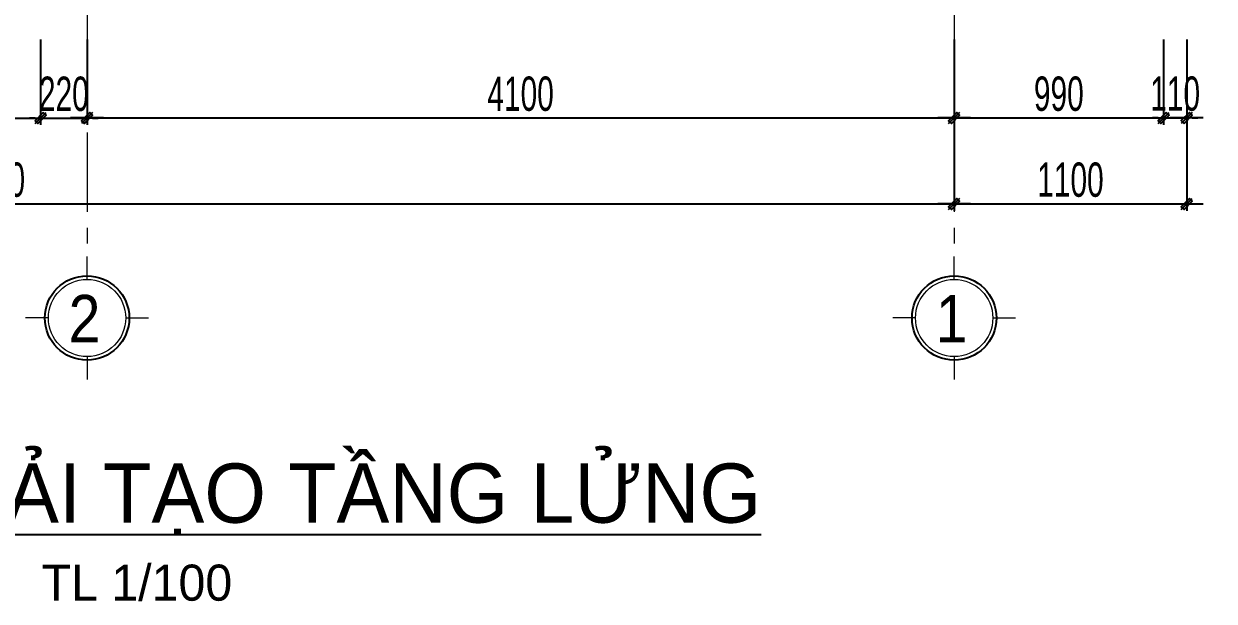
# Model space of a CAD drawing. Header units: millimetres. Extents: x 596422 to 1674380, y -367470 to 58862.
# Drawn here: x 1028216 to 1033844, y -24066 to -21334 of the extents above; entities that cross this region are included whole.
import ezdxf
from ezdxf.enums import TextEntityAlignment as Align

# ---------------------------------------------------------------- set-up
doc = ezdxf.new("R2010")
doc.units = ezdxf.units.MM
doc.header["$LTSCALE"] = 600
doc.header["$MEASUREMENT"] = 0
doc.linetypes.add('CENTER', pattern=[2, 1.25, -0.25, 0.25, -0.25])
doc.layers.get('0').update_dxf_attribs({"lineweight": 0})
doc.layers.get('Defpoints').update_dxf_attribs({"lineweight": 0})
for name, color, linetype, lineweight in [('EG Dim', 8, 'Continuous', 18), ('EG Text2', 7, 'Continuous', 18), ('ISO', 33, 'Continuous', 15), ('LC ISO', 153, 'Continuous', 13), ('LC Text1', 3, 'Continuous', 20), ('LC Text2', 7, 'Continuous', 25), ('truc', 76, 'CENTER', 9)]:
    doc.layers.add(name, color=color, linetype=linetype, lineweight=lineweight)
doc.layers.add('Kichthuoc', color=9, linetype='Continuous')
doc.styles.add('EG 1', font='VHAVANB.TTF')
doc.styles.add('HOATBIF', font='hoatbif.shx', dxfattribs={"width": 0.65})
doc.styles.add('LC 1', font='VHAVANB.TTF')
doc.dimstyles.new('1-100', dxfattribs={"dimscale": 300, "dimtxt": 1.2, "dimasz": 0.25, "dimexe": 0.5, "dimexo": 0, "dimgap": 0.3, "dimtad": 1, "dimdec": 0, "dimzin": 0, "dimdsep": 46, "dimtxsty": 'HOATBIF', "dimblk1": 'DOT', "dimblk2": 'DOT', "dimsah": 1, "dimcen": -1, "dimdle": 1, "dimclrd": 256, "dimclre": 256, "dimclrt": 4, "dimadec": 3, "dimazin": 2, "dimtfac": 0.333333, "dimtdec": 0, "dimtix": 1, "dimtmove": 2, "dimatfit": 3, "dimldrblk": 'DOT', "dimfxl": 1, "dimtvp": 0.833333, "dimtolj": 1, "dimtzin": 0, "dimarcsym": 0})

# ---------------------------------------------------------------- blocks, each defined once
blk = doc.blocks.new('TTRUC')
at = {"layer": 'ISO'}
for p, q in [((0, 6.37), (0, 10.13)), ((-6.37, 0), (-10.13, 0)), ((6.37, 0), (10.13, 0)), ((0, -6.37), (0, -10.13))]:
    blk.add_line(p, q, dxfattribs=at)
blk.add_circle((0, 0), 6.37, dxfattribs=at)
at = {"layer": 'Kichthuoc'}
blk.add_circle((0, 0), 6.95, dxfattribs=at)
blk = doc.blocks.new('DOT')
at = {"layer": 'Kichthuoc'}
blk.add_line((-3, 0), (3, 0), dxfattribs=at)
at = {"layer": 'Kichthuoc', "color": 4}
blk.add_line((-1, -1), (1, 1), dxfattribs=at)
blk.add_lwpolyline([(0.5, 1), (-1, -0.5), (-0.5, -1), (1, 0.5)], close=True, dxfattribs=at)
blk = doc.blocks.new('*D755')
at = {"layer": 'Defpoints', "color": 0, "transparency": 16777216}
for p in [(1028515, -21407.8), (1032615, -21407.8), (1032615, -21779.5)]:
    blk.add_point(p, dxfattribs=at)
at = {"layer": 'EG Dim', "lineweight": -2, "transparency": 16777216}
for p, q in [((1028515, -21407.8), (1028515, -21812)), ((1032615, -21407.8), (1032615, -21812)), ((1028541, -21779.5), (1032589, -21779.5))]:
    blk.add_line(p, q, dxfattribs=at)
at = {"layer": 'EG Dim', "lineweight": -2, "transparency": 16777216, "xscale": 26, "yscale": 26, "zscale": 26, "rotation": 180}
blk.add_blockref('DOT', (1028515, -21779.5), dxfattribs=at)
at = {"layer": 'EG Dim', "lineweight": -2, "transparency": 16777216, "xscale": 26, "yscale": 26, "zscale": 26}
blk.add_blockref('DOT', (1032615, -21779.5), dxfattribs=at)
at = {"layer": 'EG Dim', "color": 4, "transparency": 16777216, "insert": (1030565, -21665.7), "char_height": 162.5, "attachment_point": 5, "style": 'HOATBIF'}
blk.add_mtext('\\A1;4100', dxfattribs=at)
blk = doc.blocks.new('_Dot')
at = {"color": 0, "linetype": 'ByBlock', "lineweight": -2}
blk.add_line((-0.5, 0), (-1, 0), dxfattribs=at)
at = {"color": 0, "linetype": 'ByBlock', "const_width": 0.5}
blk.add_lwpolyline([(-0.25, 0, 1), (0.25, 0, 1)], format="xyb", close=True, dxfattribs=at)
blk = doc.blocks.new('*D756')
at = {"layer": 'Defpoints', "color": 0, "transparency": 16777216}
for p in [(1023515, -21408.2), (1032615, -21407.8), (1032615, -22186.2)]:
    blk.add_point(p, dxfattribs=at)
at = {"layer": 'EG Dim', "lineweight": -2, "transparency": 16777216}
for p, q in [((1023515, -21408.2), (1023515, -22218.7)), ((1032615, -21407.8), (1032615, -22218.7)), ((1023541, -22186.2), (1032589, -22186.2))]:
    blk.add_line(p, q, dxfattribs=at)
at = {"layer": 'EG Dim', "lineweight": -2, "transparency": 16777216, "xscale": 26, "yscale": 26, "zscale": 26, "rotation": 180}
blk.add_blockref('DOT', (1023515, -22186.2), dxfattribs=at)
at = {"layer": 'EG Dim', "lineweight": -2, "transparency": 16777216, "xscale": 26, "yscale": 26, "zscale": 26}
blk.add_blockref('DOT', (1032615, -22186.2), dxfattribs=at)
at = {"layer": 'EG Dim', "color": 4, "transparency": 16777216, "insert": (1028065, -22072.4), "char_height": 162.5, "attachment_point": 5, "style": 'HOATBIF'}
blk.add_mtext('\\A1;9100', dxfattribs=at)
blk = doc.blocks.new('*D761')
at = {"layer": 'Defpoints', "color": 0, "transparency": 16777216}
for p in [(1033604.9, -21407.4), (1033714.9, -21407.4), (1033714.9, -21779.1)]:
    blk.add_point(p, dxfattribs=at)
at = {"layer": 'EG Dim', "lineweight": -2, "transparency": 16777216}
for p, q in [((1033604.9, -21407.4), (1033604.9, -21811.6)), ((1033714.9, -21407.4), (1033714.9, -21811.6)), ((1033578.9, -21779.1), (1033552.9, -21779.1)), ((1033604.9, -21779.1), (1033714.9, -21779.1)), ((1033740.9, -21779.1), (1033766.9, -21779.1))]:
    blk.add_line(p, q, dxfattribs=at)
at = {"layer": 'EG Dim', "lineweight": -2, "transparency": 16777216, "xscale": 26, "yscale": 26, "zscale": 26}
blk.add_blockref('DOT', (1033604.9, -21779.1), dxfattribs=at)
at = {"layer": 'EG Dim', "lineweight": -2, "transparency": 16777216, "xscale": 26, "yscale": 26, "zscale": 26, "rotation": 180}
blk.add_blockref('DOT', (1033714.9, -21779.1), dxfattribs=at)
at = {"layer": 'EG Dim', "color": 4, "transparency": 16777216, "insert": (1033659.9, -21665.3), "char_height": 162.5, "attachment_point": 5, "style": 'HOATBIF'}
blk.add_mtext('\\A1;110', dxfattribs=at)
blk = doc.blocks.new('TIEUDE1')
at = {"layer": 'EG Text2', "color": 7, "style": 'EG 1'}
blk.add_attdef('TIªU§Ò', text='', height=5, dxfattribs=at).set_placement((0, 0), align=Align.BOTTOM_CENTER)
blk.add_attdef('TL', text='', height=3, dxfattribs=at).set_placement((0, -2), align=Align.TOP_CENTER)
blk = doc.blocks.new('*D735')
at = {"layer": 'Defpoints', "color": 0, "transparency": 16777216}
for p in [(1032615, -21407.8), (1033604.9, -21407.4), (1033604.9, -21779.5)]:
    blk.add_point(p, dxfattribs=at)
at = {"layer": 'EG Dim', "lineweight": -2, "transparency": 16777216}
for p, q in [((1032615, -21407.8), (1032615, -21812)), ((1033604.9, -21407.4), (1033604.9, -21812)), ((1032641, -21779.5), (1033578.9, -21779.5))]:
    blk.add_line(p, q, dxfattribs=at)
at = {"layer": 'EG Dim', "lineweight": -2, "transparency": 16777216, "xscale": 26, "yscale": 26, "zscale": 26, "rotation": 180}
blk.add_blockref('DOT', (1032615, -21779.5), dxfattribs=at)
at = {"layer": 'EG Dim', "lineweight": -2, "transparency": 16777216, "xscale": 26, "yscale": 26, "zscale": 26}
blk.add_blockref('DOT', (1033604.9, -21779.5), dxfattribs=at)
at = {"layer": 'EG Dim', "color": 4, "transparency": 16777216, "insert": (1033109.9, -21665.7), "char_height": 162.5, "attachment_point": 5, "style": 'HOATBIF'}
blk.add_mtext('\\A1;990', dxfattribs=at)
blk = doc.blocks.new('*D739')
at = {"layer": 'Defpoints', "color": 0, "transparency": 16777216}
for p in [(1032615, -21407.8), (1033714.9, -21407.4), (1033714.9, -22186.2)]:
    blk.add_point(p, dxfattribs=at)
at = {"layer": 'EG Dim', "lineweight": -2, "transparency": 16777216}
for p, q in [((1032615, -21407.8), (1032615, -22218.7)), ((1033714.9, -21407.4), (1033714.9, -22218.7)), ((1032641, -22186.2), (1033688.9, -22186.2))]:
    blk.add_line(p, q, dxfattribs=at)
at = {"layer": 'EG Dim', "lineweight": -2, "transparency": 16777216, "xscale": 26, "yscale": 26, "zscale": 26, "rotation": 180}
blk.add_blockref('DOT', (1032615, -22186.2), dxfattribs=at)
at = {"layer": 'EG Dim', "lineweight": -2, "transparency": 16777216, "xscale": 26, "yscale": 26, "zscale": 26}
blk.add_blockref('DOT', (1033714.9, -22186.2), dxfattribs=at)
at = {"layer": 'EG Dim', "color": 4, "transparency": 16777216, "insert": (1033164.9, -22072.4), "char_height": 162.5, "attachment_point": 5, "style": 'HOATBIF'}
blk.add_mtext('\\A1;1100', dxfattribs=at)
blk = doc.blocks.new('*D745')
at = {"layer": 'Defpoints', "color": 0, "transparency": 16777216}
for p in [(1028295.3, -21408.2), (1028515.3, -21408.2), (1028515.3, -21779.9)]:
    blk.add_point(p, dxfattribs=at)
at = {"layer": 'EG Dim', "lineweight": -2, "transparency": 16777216}
for p, q in [((1028295.3, -21408.2), (1028295.3, -21812.4)), ((1028515.3, -21408.2), (1028515.3, -21812.4)), ((1028269.3, -21779.9), (1028243.3, -21779.9)), ((1028295.3, -21779.9), (1028515.3, -21779.9)), ((1028541.3, -21779.9), (1028567.3, -21779.9))]:
    blk.add_line(p, q, dxfattribs=at)
at = {"layer": 'EG Dim', "lineweight": -2, "transparency": 16777216, "xscale": 26, "yscale": 26, "zscale": 26}
blk.add_blockref('DOT', (1028295.3, -21779.9), dxfattribs=at)
at = {"layer": 'EG Dim', "lineweight": -2, "transparency": 16777216, "xscale": 26, "yscale": 26, "zscale": 26, "rotation": 180}
blk.add_blockref('DOT', (1028515.3, -21779.9), dxfattribs=at)
at = {"layer": 'EG Dim', "color": 4, "transparency": 16777216, "insert": (1028405.3, -21666.2), "char_height": 162.5, "attachment_point": 5, "style": 'HOATBIF'}
blk.add_mtext('\\A1;220', dxfattribs=at)
blk = doc.blocks.new('*D767')
at = {"layer": 'Defpoints', "color": 0, "transparency": 16777216}
for p in [(1026625.3, -21408.2), (1028295.3, -21408.2), (1028295.3, -21779.9)]:
    blk.add_point(p, dxfattribs=at)
at = {"layer": 'EG Dim', "lineweight": -2, "transparency": 16777216}
for p, q in [((1026625.3, -21408.2), (1026625.3, -21812.4)), ((1028295.3, -21408.2), (1028295.3, -21812.4)), ((1026651.3, -21779.9), (1028269.3, -21779.9))]:
    blk.add_line(p, q, dxfattribs=at)
at = {"layer": 'EG Dim', "lineweight": -2, "transparency": 16777216, "xscale": 26, "yscale": 26, "zscale": 26, "rotation": 180}
blk.add_blockref('DOT', (1026625.3, -21779.9), dxfattribs=at)
at = {"layer": 'EG Dim', "lineweight": -2, "transparency": 16777216, "xscale": 26, "yscale": 26, "zscale": 26}
blk.add_blockref('DOT', (1028295.3, -21779.9), dxfattribs=at)
at = {"layer": 'EG Dim', "color": 4, "transparency": 16777216, "insert": (1027460.3, -21666.2), "char_height": 162.5, "attachment_point": 5, "style": 'HOATBIF'}
blk.add_mtext('\\A1;1670', dxfattribs=at)

msp = doc.modelspace()

# ---------------------------------------------------------------- linework, layer by layer
at = {"layer": 'truc', "ltscale": 0.5}
for p, q in [((1028514.6, -17648.7), (1028515.1, -22435.2)), ((1032614.6, -17648.7), (1032615.1, -22435.2))]:
    msp.add_line(p, q, dxfattribs=at)

# ---------------------------------------------------------------- block references
at = {"layer": 'LC ISO', "xscale": 28.69141044115101, "yscale": 28.69141044115101, "zscale": 28.69141044115101}
for p in [(1028515.1, -22725.9), (1032615.1, -22725.9)]:
    msp.add_blockref('TTRUC', p, dxfattribs=at)
at = {"layer": 'LC Text2'}
ref = msp.add_blockref('TIEUDE1', (1028750.7, -23778.9), dxfattribs=dict(at, xscale=56.93620215211323, yscale=56.93620215211323, zscale=56.93620215211323))
ref.add_attrib('TIªU§Ò', '%%UmÆt b»ng c¶i t¹o tÇng löng', dxfattribs={"color": 7, "height": 280.377, "style": 'LC 1'}).set_placement((1028750.7, -23778.9), align=Align.BOTTOM_CENTER)
ref.add_attrib('TL', 'TL 1/100', dxfattribs={"color": 7, "height": 170.81, "style": 'LC 1'}).set_placement((1028750.7, -23892.8), align=Align.TOP_CENTER)

# ---------------------------------------------------------------- texts
at = {"layer": 'LC Text1', "ltscale": 0.2, "style": 'LC 1', "width": 0.9}
for s, p in [('2', (1028503, -22908.7)), ('1', (1032603, -22908.7))]:
    msp.add_text(s, height=224.7, dxfattribs=at).set_placement(p, align=Align.BOTTOM_CENTER)

# ---------------------------------------------------------------- dimensions: what is measured, and where the dimension line sits
at = {"layer": 'EG Dim'}
for base, p1, p2, picture, middle in [((1032615, -22186.2), (1023515, -21408.2), (1032615, -21407.8), '*D756', (1028065, -22072.4)), ((1028295.3, -21779.9), (1026625.3, -21408.2), (1028295.3, -21408.2), '*D767', (1027460.3, -21666.2)), ((1028515.3, -21779.9), (1028295.3, -21408.2), (1028515.3, -21408.2), '*D745', (1028405.3, -21666.2)), ((1032615, -21779.5), (1028515, -21407.8), (1032615, -21407.8), '*D755', (1030565, -21665.7)), ((1033604.9, -21779.5), (1032615, -21407.8), (1033604.9, -21407.4), '*D735', (1033109.9, -21665.7)), ((1033714.9, -22186.2), (1032615, -21407.8), (1033714.9, -21407.4), '*D739', (1033164.9, -22072.4)), ((1033714.9, -21779.1), (1033604.9, -21407.4), (1033714.9, -21407.4), '*D761', (1033659.9, -21665.3))]:
    dim = msp.add_linear_dim(base=base, p1=p1, p2=p2, dimstyle='1-100', override={"dimscale": 65, "dimtxt": 2.5, "dimasz": 0.4, "dimgap": 0.5}, dxfattribs=at)
    dim.commit()
    dim.dimension.update_dxf_attribs({"geometry": picture, "text_midpoint": middle})

doc.saveas('drawing.dxf')
